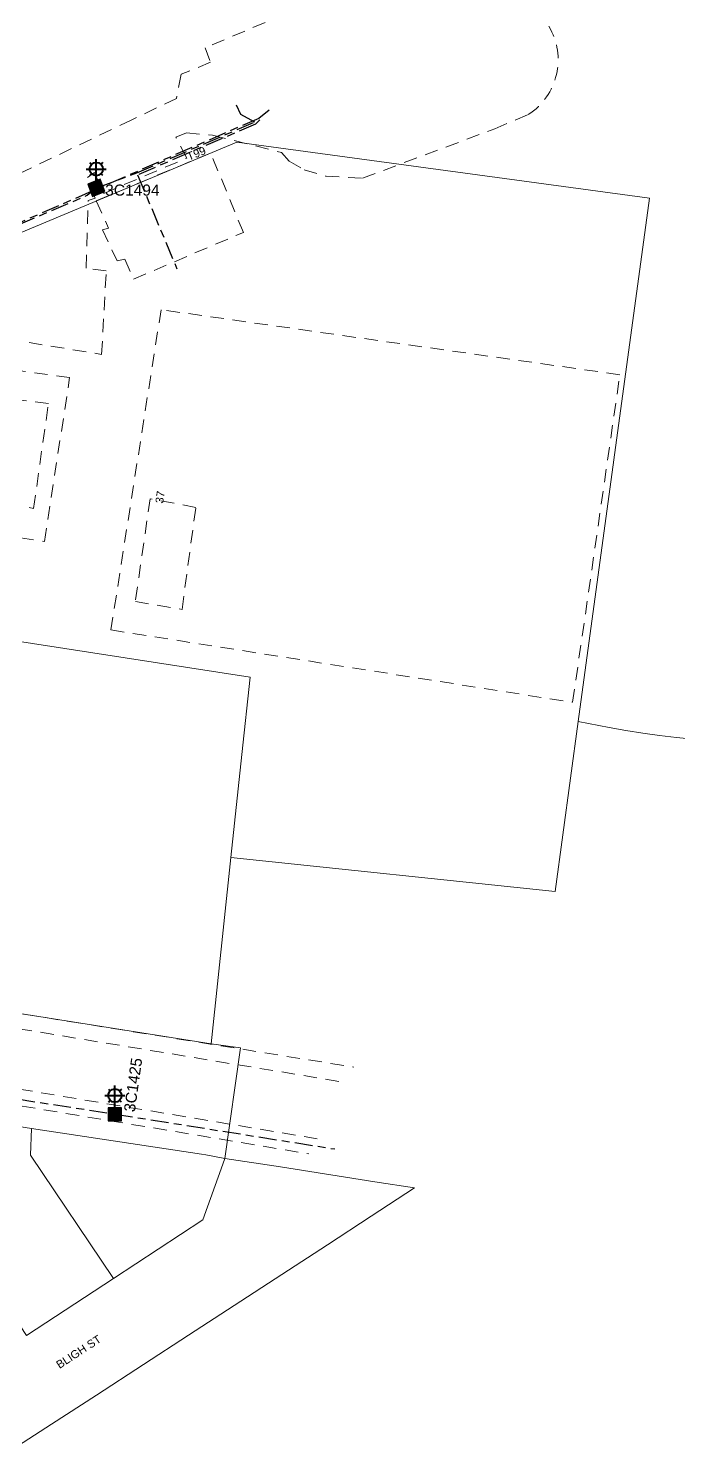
# Model space of a CAD drawing. Header units: metres. Extents: x 304132 to 306101, y 6188673 to 6190119.
# Drawn here: x 305721.2 to 305867.5, y 6189138.7 to 6189459.2 of the extents above; entities that cross this region are included whole.
import ezdxf
from ezdxf.enums import TextEntityAlignment as Align

# ---------------------------------------------------------------- set-up
doc = ezdxf.new("R2010")
doc.units = ezdxf.units.M
doc.linetypes.add('Cable Exist UG', pattern=[8.2, 4, -1.2, 1.8, -1.2])
doc.linetypes.add('Dash', pattern=[5, 3, -2])
doc.layers.get('0').update_dxf_attribs({"color": 6})
for name, color, linetype, lineweight in [('Cadastre Buildings_SP_EXT', 9, 'Continuous', 5), ('Cadastre Developer_SP_EXT', 9, 'Continuous', 5), ('Cadastre Land Parcels_SP_EXT', 9, 'Continuous', 5), ('Cadastre Roads_SP_EXT', 9, 'Continuous', 5)]:
    doc.layers.add(name, color=color, linetype=linetype, lineweight=lineweight)
for name, color, linetype in [('Equip_SP_SL_EXT', 7, 'Continuous'), ('Mains_HV_EXT', 7, 'Continuous'), ('Mains_LV_EXT', 7, 'Continuous'), ('Mains_SL_EXT', 7, 'Continuous'), ('SupportsUG_SP_LV_SL_EXT', 7, 'Continuous')]:
    doc.layers.add(name, color=color, linetype=linetype)
doc.styles.add('COLUMN_LABEL', font='arial.ttf')
doc.styles.add('iecARIAL', font='arial.ttf', dxfattribs={"height": 2})
doc.styles.add('POLE_LABEL', font='arial.ttf')
doc.styles.get("Standard").update_dxf_attribs({"font": 'arial.ttf'})

# ---------------------------------------------------------------- blocks, each defined once
blk = doc.blocks.new('COLUMN_EXT')
blk.add_hatch(color=256).paths.add_polyline_path([(-1.49, 1.48), (-1.49, -1.49), (1.48, -1.49), (1.48, 1.48)])
blk.add_lwpolyline([(-1.49, -1.49), (1.48, -1.49), (1.48, 1.48), (-1.49, 1.48)], close=True)
for tag, height, style, flags, p in [('ASSET_NUM', 2.5, 'COLUMN_LABEL', 8, (2, 2)), ('STRUCTURE_PLANT_NUMBER', 0.2, 'POLE_LABEL', 9, (1.81, 0.03)), ('STREET_CODE', 0.2, 'COLUMN_LABEL', 9, (1.81, -0.2))]:
    blk.add_attdef(tag, text='', height=height, dxfattribs=dict(style=style, flags=flags)).set_placement(p, align=Align.MIDDLE_LEFT)
at = {"flags": 1}
blk.add_attdef('Z', (1.81, -2.35), '', height=0.2, dxfattribs=at)
at = {"flags": 9}
for tag, p in [('COLUMN_TYPE', (1.81, -0.4)), ('OWNED_BY', (1.81, -0.6)), ('STATE', (1.81, -0.8)), ('USAGE', (1.81, -1)), ('STREETNAME', (1.81, -1.6)), ('SUBURB', (1.81, -1.8)), ('LEGEND', (1.81, -1.2)), ('LOCATION', (1.81, -1.4)), ('NOTES', (1.81, -2))]:
    blk.add_attdef(tag, text='', height=0.2, dxfattribs=at).set_placement(p, align=Align.MIDDLE_LEFT)
blk = doc.blocks.new('SL_LANTERN_EXT')
at = {"lineweight": 40}
for p, q in [((0, 1.97), (0, 6.47)), ((-2.25, 4.22), (2.25, 4.22)), ((-1.46, 5.68), (-1.06, 5.28)), ((1.46, 5.68), (1.06, 5.28)), ((-1.46, 2.76), (-1.06, 3.16)), ((0, 0), (0, 2.72)), ((1.46, 2.76), (1.06, 3.16))]:
    blk.add_line(p, q, dxfattribs=at)
blk.add_circle((0, 4.22), 1.5, dxfattribs=at)
at = {"style": 'iecARIAL', "flags": 8}
blk.add_attdef('ASSET_NUM', (1.5, 1.5), '', height=2.5, dxfattribs=at)
for tag, p, height, flags in [('OPERATING_VOLTAGE', (0.98, -1.65), 0.2, 9), ('ORIENTATION', (0.98, -1.85), 0.2, 9), ('OWNED_BY', (0.98, -2.05), 0.2, 9), ('STATE', (0.98, -2.25), 0.2, 9), ('CONSTRUCTED_VOLTAGE', (0.98, -0.65), 0.2, 9), ('CONTROL_TYPE', (0.98, -0.85), 0.2, 9), ('LANTERN_PURPOSE', (0.98, -1.05), 0.2, 9), ('LANTERN_TYPE', (0.98, -1.25), 0.2, 9), ('NO_PHASES', (0.98, -1.45), 0.2, 9), ('USAGE', (0.98, -2.45), 0.2, 9), ('CEXIST', (0.98, -2.65), 0.2, 9), ('CNEW', (0.98, -2.85), 0.2, 9), ('CNUMBER', (0.98, -3.05), 0.2, 9), ('CREMOVE', (0.98, -3.25), 0.2, 9), ('LNUMBER', (2.18, -3.25), 2.5, 8), ('CREPLACE', (0.98, -3.45), 0.2, 9), ('LKINGHEIGHT', (0.98, -3.65), 0.2, 9), ('LBRACKET', (0.98, -3.85), 0.2, 9), ('LBRACKETVOCAB', (0.98, -4.05), 0.2, 9), ('LCATEGORY', (0.98, -4.25), 0.2, 9), ('LCHARGE1', (0.98, -4.45), 0.2, 9), ('LCHARGE1PERCENT', (0.98, -4.65), 0.2, 9), ('LCHARGE2', (0.98, -4.85), 0.2, 9), ('LCHARGE2PERCENT', (0.98, -5.05), 0.2, 9), ('LCHARGE3', (0.98, -5.25), 0.2, 9), ('LCHARGE3PERCENT', (0.98, -5.45), 0.2, 9), ('LEXIST', (0.98, -5.65), 0.2, 9), ('LLAMP', (0.98, -5.85), 0.2, 9), ('LLAMPVOCAB', (0.98, -6.05), 0.2, 9), ('LMAST', (0.98, -6.25), 0.2, 9), ('LMASTVOCAB', (0.98, -6.45), 0.2, 9), ('STREETNAME', (0.98, -9.25), 0.2, 9), ('SUBURB', (0.98, -9.45), 0.2, 1), ('LNEW', (0.98, -6.65), 0.2, 9), ('LANTNUMBER', (0.98, -6.85), 0.2, 9), ('LOUTREACH', (0.98, -7.25), 0.2, 9), ('LOUTREACHVOCAB', (0.98, -7.45), 0.2, 9), ('LRATECODE', (0.98, -7.65), 0.2, 9), ('LREMOVE', (0.98, -7.85), 0.2, 9), ('LREPLACE', (0.98, -8.05), 0.2, 9), ('LTYPE', (0.98, -8.25), 0.2, 9), ('LTYPEVOCAB', (0.98, -8.45), 0.2, 9), ('LEGEND', (0.98, -8.65), 0.2, 9), ('LOCATION', (0.98, -8.85), 0.2, 9), ('NOTES', (0.98, -9.05), 0.2, 9)]:
    blk.add_attdef(tag, p, '', height=height, dxfattribs=dict(flags=flags))

msp = doc.modelspace()

# ---------------------------------------------------------------- linework, layer by layer
at = {"layer": 'Cadastre Buildings_SP_EXT', "linetype": 'Continuous'}
msp.add_lwpolyline([(305760.16, 6189205.98), (305721.92, 6189211.79), (305721.66, 6189205.81), (305740.31, 6189178.05), (305760.45, 6189191.25), (305764.91, 6189203.75), (305765.35, 6189205.03), (305761.12, 6189205.83), (305760.16, 6189205.98)], close=True, dxfattribs=at)
at = {"layer": 'Cadastre Developer_SP_EXT', "linetype": 'Dash'}
for points in [[(305792.9, 6189468.38), (305760.95, 6189454.87), (305762.14, 6189451.61), (305755.55, 6189448.91), (305754.52, 6189443.5), (305744.43, 6189438.66), (305709.86, 6189422.13)], [(305606.52, 6189255.76), (305794.43, 6189225.59)], [(305791.02, 6189222.39), (305604.61, 6189253.04)], [(305579.93, 6189235.46), (305613.88, 6189233.75), (305630.97, 6189231.6), (305784.28, 6189206.09)], [(305640.2, 6189233.77), (305787.87, 6189209.22)]]:
    msp.add_lwpolyline(points, dxfattribs=at)
msp.add_lwpolyline([(305706.52, 6189390.98), (305737.67, 6189385.9), (305738.7, 6189404.73), (305734.17, 6189405.28), (305734.65, 6189420.54), (305736.24, 6189421.02), (305734.49, 6189425.71), (305736.08, 6189426.82), (305738.15, 6189422.13), (305756.82, 6189430.08), (305754.37, 6189434.81), (305756.73, 6189435.74), (305762.61, 6189435.19), (305778.12, 6189431.35), (305779.86, 6189429.36), (305783.2, 6189427.45), (305788.13, 6189426.02), (305796.39, 6189425.55), (305826.11, 6189436.67), (305833.66, 6189439.85), (305833.66, 6189439.85, 0.405461), (305838.27, 6189459.72)], format="xyb", dxfattribs=at)
for points in [[(305736.46, 6189420.44), (305739.22, 6189414.33), (305737.86, 6189413.94), (305741.17, 6189406.93), (305742.92, 6189407.32), (305744.86, 6189402.85), (305769.56, 6189413.35), (305762.19, 6189431.21), (305736.46, 6189420.44)], [(305751.04, 6189395.95), (305739.75, 6189323.92), (305843.65, 6189307.65), (305854.27, 6189381.34), (305751.04, 6189395.95)], [(305664.73, 6189389.64), (305660.08, 6189353.79), (305724.81, 6189343.83), (305730.46, 6189380.68), (305664.73, 6189389.64)], [(305714.83, 6189376.23), (305711.49, 6189353.16), (305722.35, 6189351.26), (305725.69, 6189374.87), (305714.83, 6189376.23)], [(305748.56, 6189353.45), (305745.25, 6189330.3), (305755.75, 6189328.55), (305758.87, 6189351.5), (305748.56, 6189353.45)]]:
    msp.add_lwpolyline(points, close=True, dxfattribs=at)
at = {"layer": 'Cadastre Land Parcels_SP_EXT', "linetype": 'Continuous'}
msp.add_lwpolyline([(305718.77, 6189464.91), (305689.61, 6189428.54), (305657.27, 6189440.92), (305628.28, 6189450.36), (305623.49, 6189417.74), (305703.76, 6189406.75), (305768.1, 6189433.67), (305785.15, 6189431.31), (305860.91, 6189421.02), (305844.87, 6189303.32), (305851.89, 6189301.97), (305855.65, 6189301.29), (305859.42, 6189300.69), (305863.21, 6189300.17), (305867, 6189299.73), (305870.81, 6189299.37)], dxfattribs=at)
for points in [[(305844.87, 6189303.32), (305860.91, 6189421.02), (305785.15, 6189431.31), (305768.1, 6189433.67), (305703.76, 6189406.75), (305623.49, 6189417.74), (305611.77, 6189337.98), (305673.08, 6189328.47), (305771.12, 6189313.3), (305769.24, 6189295.94), (305766.77, 6189272.76), (305839.75, 6189265.12), (305844.87, 6189303.32)], [(305766.77, 6189272.76), (305769.24, 6189295.94), (305771.12, 6189313.3), (305673.08, 6189328.47), (305668.66, 6189298.16), (305653.32, 6189300.55), (305650.63, 6189282.19), (305604.7, 6189289.62), (305600.3, 6189259.73), (305602.87, 6189256.07), (305762.31, 6189230.85), (305766.77, 6189272.76)], [(305721.92, 6189211.79), (305710.49, 6189213.59), (305702.4, 6189207.47), (305705.69, 6189202.83), (305698.92, 6189198.35), (305720.76, 6189165.25), (305740.31, 6189178.05), (305721.66, 6189205.81), (305721.92, 6189211.79)]]:
    msp.add_lwpolyline(points, close=True, dxfattribs=at)
at = {"layer": 'Cadastre Roads_SP_EXT', "linetype": 'Continuous'}
msp.add_lwpolyline([(305600.3, 6189259.73), (305599.82, 6189256.57), (305589.26, 6189259.38), (305577.81, 6189246.46), (305575.69, 6189242.42), (305576.07, 6189238.03), (305578.65, 6189234.08), (305590.69, 6189232.23), (305631.02, 6189225.93), (305645.91, 6189223.6), (305660.5, 6189221.39), (305672.78, 6189219.45), (305690.13, 6189216.77), (305710.49, 6189213.59), (305721.92, 6189211.79), (305760.16, 6189205.98), (305761.12, 6189205.83), (305765.35, 6189205.03), (305768.9, 6189229.94), (305762.31, 6189230.85), (305602.87, 6189256.07), (305600.3, 6189259.73)], close=True, dxfattribs=at)
msp.add_lwpolyline([(305716.22, 6189138.69), (305726.41, 6189145.3), (305736.49, 6189151.82), (305747.07, 6189158.71), (305757.23, 6189165.32), (305767.5, 6189172), (305778.19, 6189178.95), (305788.45, 6189185.64), (305798.3, 6189192.05), (305808.09, 6189198.44), (305808.09, 6189198.44), (305799.15, 6189199.78), (305777.88, 6189203.16), (305765.35, 6189205.03), (305764.91, 6189203.75), (305760.45, 6189191.25), (305740.31, 6189178.05), (305720.76, 6189165.25)], dxfattribs=at)
at = {"layer": 'Mains_HV_EXT', "linetype": 'Cable Exist UG'}
msp.add_lwpolyline([(305775.33, 6189440.86), (305773.02, 6189439), (305703.33, 6189408.6), (305622.71, 6189419.56), (305619.76, 6189420.03)], dxfattribs=at)
at = {"layer": 'Mains_LV_EXT', "linetype": 'Cable Exist UG'}
msp.add_lwpolyline([(305773.26, 6189438.69), (305772.32, 6189437.72), (305745.77, 6189426.27), (305754.6, 6189405.17)], dxfattribs=at)
at = {"layer": 'Mains_SL_EXT', "linetype": 'Cable Exist UG'}
for points in [[(305736.49, 6189423.37), (305745.56, 6189426.74), (305745.56, 6189426.74), (305772.12, 6189438.18), (305768.99, 6189439.89), (305768.03, 6189441.97)], [(305699.76, 6189408.67), (305699.8, 6189408.66), (305703.83, 6189408.6), (305734.43, 6189421.7), (305736.47, 6189423.37), (305736.49, 6189423.37)], [(305686.26, 6189223.45), (305686.28, 6189223.44), (305740.54, 6189215.06), (305740.65, 6189215.04)], [(305740.65, 6189215.04), (305790.1, 6189207.19)]]:
    msp.add_lwpolyline(points, dxfattribs=at)

# ---------------------------------------------------------------- block references
at = {"layer": 'Equip_SP_SL_EXT'}
for p in [(305736.47, 6189423.37), (305740.65, 6189214.97)]:
    msp.add_blockref('SL_LANTERN_EXT', p, dxfattribs=at)
at = {"layer": 'SupportsUG_SP_LV_SL_EXT'}
ref = msp.add_blockref('COLUMN_EXT', (305736.47, 6189423.37), dxfattribs=dict(at, rotation=290.9949632272557))
ref.add_attrib('ASSET_NUM', '3C1494', dxfattribs={"layer": '0', "height": 2.5, "style": 'COLUMN_LABEL'}).set_placement((305738.47, 6189424.12), align=Align.TOP_LEFT)
ref = msp.add_blockref('COLUMN_EXT', (305740.65, 6189214.97), dxfattribs=at)
ref.add_attrib('ASSET_NUM', '3C1425', dxfattribs={"layer": '0', "height": 2.5, "rotation": 82.0478, "style": 'COLUMN_LABEL'}).set_placement((305742.65, 6189215.72), align=Align.TOP_LEFT)

# ---------------------------------------------------------------- texts
at = {"layer": 'Cadastre Land Parcels_SP_EXT'}
msp.add_text('37', height=1.8, rotation=81.6389, dxfattribs=at).set_placement((305751.5, 6189352.28))
at = {"layer": 'Cadastre Roads_SP_EXT'}
msp.add_text('BLIGH ST', height=1.8, rotation=33.1458, dxfattribs=at).set_placement((305728.19, 6189157.68))
at = {"layer": 'Mains_LV_EXT'}
msp.add_text('T99', height=1.8, rotation=21.6025, dxfattribs=at).set_placement((305757.29, 6189429.46))

doc.saveas('drawing.dxf')
